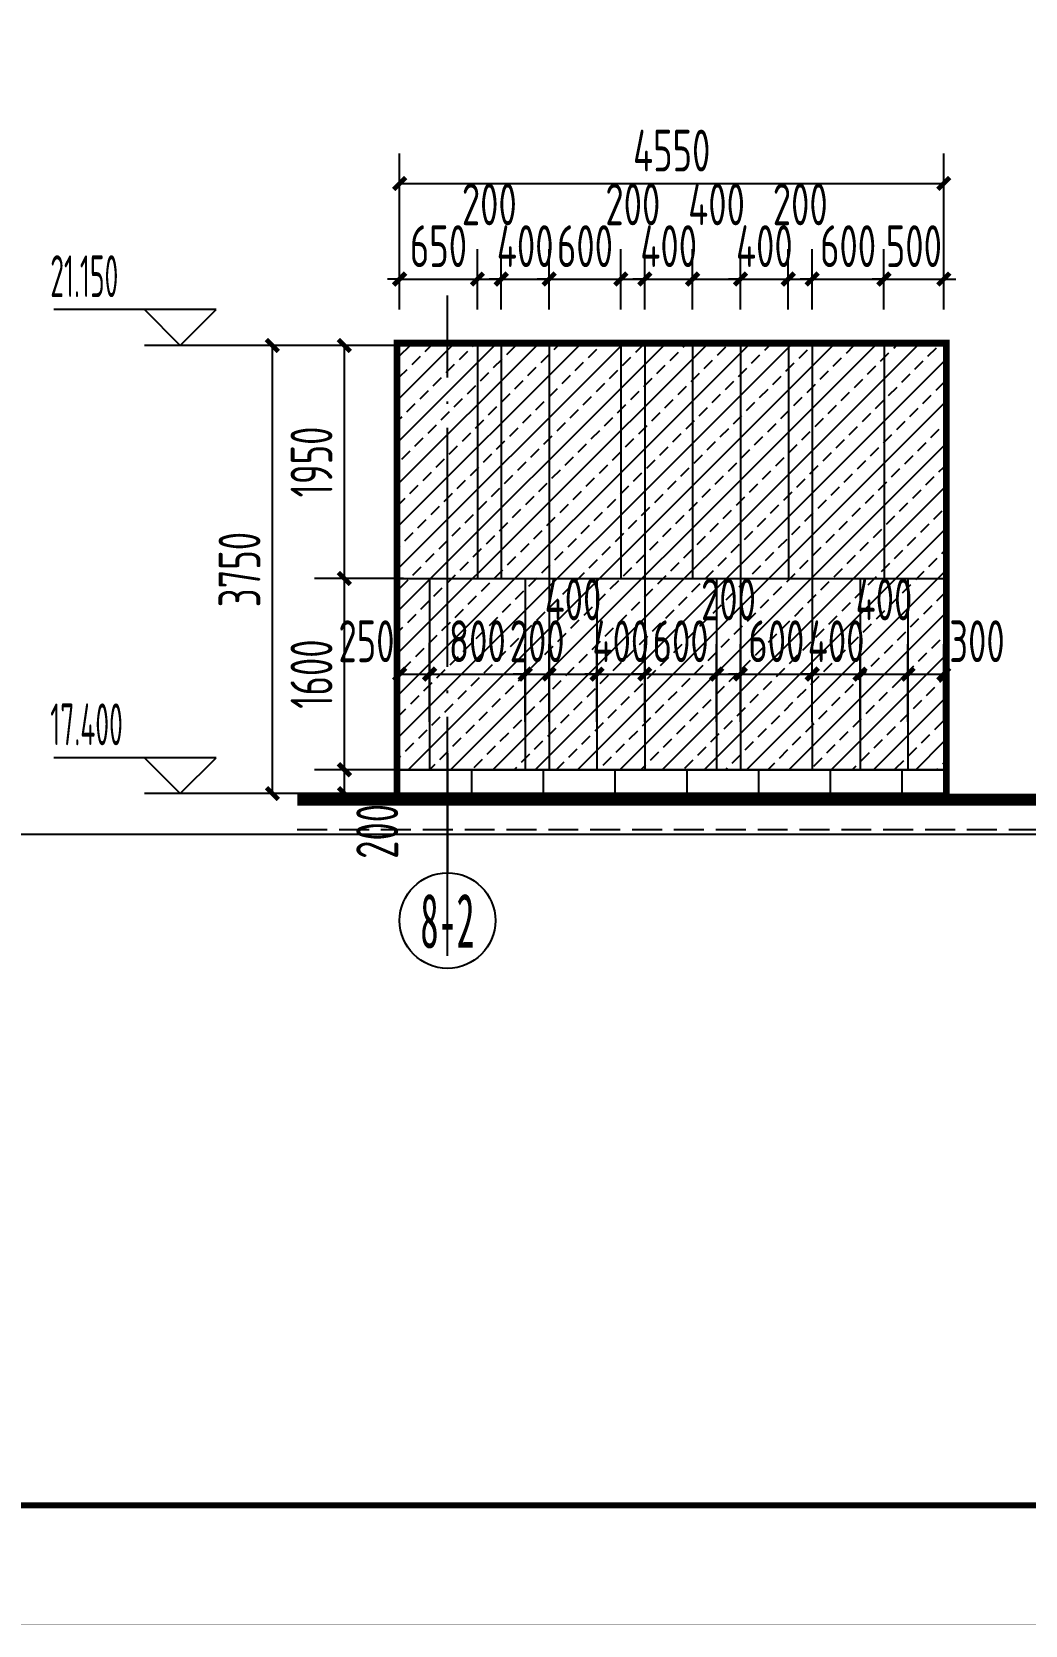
# Model space of a CAD drawing. Extents: x -863035 to 270371, y -8918 to 240488.
# Drawn here: x -255486 to -247181, y 23672 to 37004 of the extents above; entities that cross this region are included whole.
import ezdxf
from ezdxf.enums import TextEntityAlignment as Align

# ---------------------------------------------------------------- set-up
doc = ezdxf.new("R2010")
doc.units = 0
doc.header["$LTSCALE"] = 1000
doc.header["$MEASUREMENT"] = 0
for name, pattern in [('109-34 轴网$0$L1$0$$AUDIT_BAD_LTYPE1', [0]), ('DASH', [0.35, 0.25, -0.1]), ('DOTE', [2.42, 2, -0.2, 0.02, -0.2])]:
    doc.linetypes.add(name, pattern=pattern)
for name, color, linetype in [('01-标注_尺寸', 124, 'Continuous'), ('01-标注_标高', 200, 'Continuous'), ('01-标注_轴线坐标', 132, 'Continuous'), ('02-TEXT_标注', 130, 'Continuous'), ('02-TEXT_轴号', 7, 'Continuous'), ('05-填充_156', 156, 'Continuous'), ('A-C_窗', 140, 'Continuous'), ('A_AXIS-轴线', 36, 'Continuous'), ('AXIS_TEXT', 7, 'Continuous'), ('E-墙面分格', 146, 'Continuous'), ('E-立面轮廓', 241, 'Continuous')]:
    doc.layers.add(name, color=color, linetype=linetype)
doc.layers.add('04-不打印_辅助线', color=165, linetype='Continuous', plot=False)
doc.styles.add('_TCH_AXIS', font='STXIHEI.TTF')
doc.styles.add('_TCH_DIM', font='ROS1', dxfattribs={"width": 0.75, "bigfont": 'JD'})
doc.styles.add('_TCH_DIM_T3', font='ROS1', dxfattribs={"width": 0.75, "bigfont": 'JD'})
doc.styles.add('COMPLEX', font='COMPLEX')
doc.dimstyles.new('_TCH_ARCH&&100', dxfattribs={"dimtxt": 350, "dimasz": 100, "dimexe": 250, "dimexo": 300, "dimgap": 100, "dimtad": 1, "dimdec": 0, "dimzin": 0, "dimdsep": 46, "dimtxsty": '_TCH_DIM_T3', "dimblk": 'ARCHTICK', "dimcen": 0.09, "dimclrt": 7, "dimazin": 2, "dimtfac": 1, "dimtdec": 0, "dimtix": 1, "dimtmove": 2, "dimatfit": 3, "dimfxl": 0, "dimtolj": 1, "dimtzin": 0, "dimarcsym": 0})

# ---------------------------------------------------------------- blocks, each defined once
blk = doc.blocks.new('图框-A1+1-4')
for points, const_width in [([(0, 0), (1051, 0), (1051, 594), (0, 594)], 0.05), ([(976, 584), (25, 584), (25, 10), (976, 10)], 0.5)]:
    blk.add_lwpolyline(points, close=True, dxfattribs=dict(const_width=const_width))
blk = doc.blocks.new('_ArchTick')
at = {"color": 0, "linetype": 'ByBlock', "const_width": 0.4}
blk.add_lwpolyline([(-0.5, -0.5), (0.5, 0.5)], dxfattribs=at)
blk = doc.blocks.new('*D893')
at = {"layer": '01-标注_尺寸', "color": 0, "lineweight": -2, "transparency": 16777216}
for p, q in [((-252982, 34380), (-253725, 34380)), ((-253475, 30630), (-253475, 34380)), ((-252982, 30630), (-253725, 30630))]:
    blk.add_line(p, q, dxfattribs=at)
at = {"layer": 'Defpoints', "color": 0, "transparency": 16777216}
for p in [(-253475, 34380), (-252682, 34380), (-252682, 30630)]:
    blk.add_point(p, dxfattribs=at)
at = {"layer": '01-标注_尺寸', "color": 0, "lineweight": -2, "transparency": 16777216, "xscale": 100, "yscale": 100, "zscale": 100}
for p, rotation in [((-253475, 34380), 90), ((-253475, 30630), 270)]:
    blk.add_blockref('_ArchTick', p, dxfattribs=dict(at, rotation=rotation))
at = {"layer": '01-标注_尺寸', "color": 7, "transparency": 16777216, "insert": (-253750, 32505), "char_height": 350, "attachment_point": 5, "rotation": 90, "style": '_TCH_DIM_T3'}
blk.add_mtext('\\A1;3750', dxfattribs=at)
blk = doc.blocks.new('*D894')
at = {"layer": '01-标注_尺寸', "color": 0, "lineweight": -2, "transparency": 16777216}
for p, q in [((-252379, 30830), (-253123, 30830)), ((-252873, 30630), (-252873, 30830)), ((-252379, 30630), (-253123, 30630))]:
    blk.add_line(p, q, dxfattribs=at)
at = {"layer": 'Defpoints', "color": 0, "transparency": 16777216}
for p in [(-252873, 30830), (-252079, 30830), (-252079, 30630)]:
    blk.add_point(p, dxfattribs=at)
at = {"layer": '01-标注_尺寸', "color": 0, "lineweight": -2, "transparency": 16777216, "xscale": 100, "yscale": 100, "zscale": 100}
for p, rotation in [((-252873, 30830), 90), ((-252873, 30630), 270)]:
    blk.add_blockref('_ArchTick', p, dxfattribs=dict(at, rotation=rotation))
at = {"layer": '01-标注_尺寸', "color": 7, "transparency": 16777216, "insert": (-252598, 30314), "char_height": 350, "attachment_point": 5, "rotation": 90, "style": '_TCH_DIM_T3'}
blk.add_mtext('\\A1;200', dxfattribs=at)
blk = doc.blocks.new('*D895')
at = {"layer": '01-标注_尺寸', "color": 0, "lineweight": -2, "transparency": 16777216}
for p, q in [((-252379, 32430), (-253123, 32430)), ((-252873, 30830), (-252873, 32430)), ((-252379, 30830), (-253123, 30830))]:
    blk.add_line(p, q, dxfattribs=at)
at = {"layer": 'Defpoints', "color": 0, "transparency": 16777216}
for p in [(-252873, 32430), (-252079, 32430), (-252079, 30830)]:
    blk.add_point(p, dxfattribs=at)
at = {"layer": '01-标注_尺寸', "color": 0, "lineweight": -2, "transparency": 16777216, "xscale": 100, "yscale": 100, "zscale": 100}
for p, rotation in [((-252873, 32430), 90), ((-252873, 30830), 270)]:
    blk.add_blockref('_ArchTick', p, dxfattribs=dict(at, rotation=rotation))
at = {"layer": '01-标注_尺寸', "color": 7, "transparency": 16777216, "insert": (-253148, 31630), "char_height": 350, "attachment_point": 5, "rotation": 90, "style": '_TCH_DIM_T3'}
blk.add_mtext('\\A1;1600', dxfattribs=at)
blk = doc.blocks.new('*D896')
at = {"layer": '01-标注_尺寸', "color": 0, "lineweight": -2, "transparency": 16777216}
for p, q in [((-252379, 34380), (-253123, 34380)), ((-252873, 32430), (-252873, 34380)), ((-252379, 32430), (-253123, 32430))]:
    blk.add_line(p, q, dxfattribs=at)
at = {"layer": 'Defpoints', "color": 0, "transparency": 16777216}
for p in [(-252873, 34380), (-252079, 34380), (-252079, 32430)]:
    blk.add_point(p, dxfattribs=at)
at = {"layer": '01-标注_尺寸', "color": 0, "lineweight": -2, "transparency": 16777216, "xscale": 100, "yscale": 100, "zscale": 100}
for p, rotation in [((-252873, 34380), 90), ((-252873, 32430), 270)]:
    blk.add_blockref('_ArchTick', p, dxfattribs=dict(at, rotation=rotation))
at = {"layer": '01-标注_尺寸', "color": 7, "transparency": 16777216, "insert": (-253148, 33405), "char_height": 350, "attachment_point": 5, "rotation": 90, "style": '_TCH_DIM_T3'}
blk.add_mtext('\\A1;1950', dxfattribs=at)
blk = doc.blocks.new('*D905')
at = {"layer": '01-标注_尺寸', "color": 0, "lineweight": -2, "transparency": 16777216}
for p, q in [((-252411, 31230), (-252411, 31880)), ((-252161, 31230), (-252161, 31880)), ((-252411, 31630), (-252161, 31630))]:
    blk.add_line(p, q, dxfattribs=at)
at = {"layer": 'Defpoints', "color": 0, "transparency": 16777216}
for p in [(-252161, 31630), (-252411, 30930), (-252161, 30930)]:
    blk.add_point(p, dxfattribs=at)
at = {"layer": '01-标注_尺寸', "color": 0, "lineweight": -2, "transparency": 16777216, "xscale": 100, "yscale": 100, "zscale": 100, "rotation": 180}
blk.add_blockref('_ArchTick', (-252411, 31630), dxfattribs=at)
at = {"layer": '01-标注_尺寸', "color": 0, "lineweight": -2, "transparency": 16777216, "xscale": 100, "yscale": 100, "zscale": 100}
blk.add_blockref('_ArchTick', (-252161, 31630), dxfattribs=at)
at = {"layer": '01-标注_尺寸', "color": 7, "transparency": 16777216, "insert": (-252688, 31905), "char_height": 350, "attachment_point": 5, "style": '_TCH_DIM_T3'}
blk.add_mtext('\\A1;250', dxfattribs=at)
blk = doc.blocks.new('*D906')
at = {"layer": '01-标注_尺寸', "color": 0, "lineweight": -2, "transparency": 16777216}
for p, q in [((-252161, 31230), (-252161, 31880)), ((-251361, 31230), (-251361, 31880)), ((-252161, 31630), (-251361, 31630))]:
    blk.add_line(p, q, dxfattribs=at)
at = {"layer": 'Defpoints', "color": 0, "transparency": 16777216}
for p in [(-251361, 31630), (-252161, 30930), (-251361, 30930)]:
    blk.add_point(p, dxfattribs=at)
at = {"layer": '01-标注_尺寸', "color": 0, "lineweight": -2, "transparency": 16777216, "xscale": 100, "yscale": 100, "zscale": 100, "rotation": 180}
blk.add_blockref('_ArchTick', (-252161, 31630), dxfattribs=at)
at = {"layer": '01-标注_尺寸', "color": 0, "lineweight": -2, "transparency": 16777216, "xscale": 100, "yscale": 100, "zscale": 100}
blk.add_blockref('_ArchTick', (-251361, 31630), dxfattribs=at)
at = {"layer": '01-标注_尺寸', "color": 7, "transparency": 16777216, "insert": (-251761, 31905), "char_height": 350, "attachment_point": 5, "style": '_TCH_DIM_T3'}
blk.add_mtext('\\A1;800', dxfattribs=at)
blk = doc.blocks.new('*D907')
at = {"layer": '01-标注_尺寸', "color": 0, "lineweight": -2, "transparency": 16777216}
for p, q in [((-251361, 31230), (-251361, 31880)), ((-251161, 31230), (-251161, 31880)), ((-251361, 31630), (-251461, 31630)), ((-251361, 31630), (-251161, 31630)), ((-251161, 31630), (-251061, 31630))]:
    blk.add_line(p, q, dxfattribs=at)
at = {"layer": 'Defpoints', "color": 0, "transparency": 16777216}
for p in [(-251161, 31630), (-251361, 30930), (-251161, 30930)]:
    blk.add_point(p, dxfattribs=at)
at = {"layer": '01-标注_尺寸', "color": 0, "lineweight": -2, "transparency": 16777216, "xscale": 100, "yscale": 100, "zscale": 100}
blk.add_blockref('_ArchTick', (-251361, 31630), dxfattribs=at)
at = {"layer": '01-标注_尺寸', "color": 0, "lineweight": -2, "transparency": 16777216, "xscale": 100, "yscale": 100, "zscale": 100, "rotation": 180}
blk.add_blockref('_ArchTick', (-251161, 31630), dxfattribs=at)
at = {"layer": '01-标注_尺寸', "color": 7, "transparency": 16777216, "insert": (-251261, 31905), "char_height": 350, "attachment_point": 5, "style": '_TCH_DIM_T3'}
blk.add_mtext('\\A1;200', dxfattribs=at)
blk = doc.blocks.new('*D908')
at = {"layer": '01-标注_尺寸', "color": 0, "lineweight": -2, "transparency": 16777216}
for p, q in [((-251161, 31230), (-251161, 31880)), ((-250761, 31230), (-250761, 31880)), ((-251161, 31630), (-250761, 31630))]:
    blk.add_line(p, q, dxfattribs=at)
at = {"layer": 'Defpoints', "color": 0, "transparency": 16777216}
for p in [(-250761, 31630), (-251161, 30930), (-250761, 30930)]:
    blk.add_point(p, dxfattribs=at)
at = {"layer": '01-标注_尺寸', "color": 0, "lineweight": -2, "transparency": 16777216, "xscale": 100, "yscale": 100, "zscale": 100, "rotation": 180}
blk.add_blockref('_ArchTick', (-251161, 31630), dxfattribs=at)
at = {"layer": '01-标注_尺寸', "color": 0, "lineweight": -2, "transparency": 16777216, "xscale": 100, "yscale": 100, "zscale": 100}
blk.add_blockref('_ArchTick', (-250761, 31630), dxfattribs=at)
at = {"layer": '01-标注_尺寸', "color": 7, "transparency": 16777216, "insert": (-250961, 32255), "char_height": 350, "attachment_point": 5, "style": '_TCH_DIM_T3'}
blk.add_mtext('\\A1;400', dxfattribs=at)
blk = doc.blocks.new('*D909')
at = {"layer": '01-标注_尺寸', "color": 0, "lineweight": -2, "transparency": 16777216}
for p, q in [((-250761, 31230), (-250761, 31880)), ((-250361, 31230), (-250361, 31880)), ((-250761, 31630), (-250861, 31630)), ((-250761, 31630), (-250361, 31630)), ((-250361, 31630), (-250261, 31630))]:
    blk.add_line(p, q, dxfattribs=at)
at = {"layer": 'Defpoints', "color": 0, "transparency": 16777216}
for p in [(-250361, 31630), (-250761, 30930), (-250361, 30930)]:
    blk.add_point(p, dxfattribs=at)
at = {"layer": '01-标注_尺寸', "color": 0, "lineweight": -2, "transparency": 16777216, "xscale": 100, "yscale": 100, "zscale": 100}
blk.add_blockref('_ArchTick', (-250761, 31630), dxfattribs=at)
at = {"layer": '01-标注_尺寸', "color": 0, "lineweight": -2, "transparency": 16777216, "xscale": 100, "yscale": 100, "zscale": 100, "rotation": 180}
blk.add_blockref('_ArchTick', (-250361, 31630), dxfattribs=at)
at = {"layer": '01-标注_尺寸', "color": 7, "transparency": 16777216, "insert": (-250561, 31905), "char_height": 350, "attachment_point": 5, "style": '_TCH_DIM_T3'}
blk.add_mtext('\\A1;400', dxfattribs=at)
blk = doc.blocks.new('*D910')
at = {"layer": '01-标注_尺寸', "color": 0, "lineweight": -2, "transparency": 16777216}
for p, q in [((-250361, 31230), (-250361, 31880)), ((-249761, 31230), (-249761, 31880)), ((-250361, 31630), (-250461, 31630)), ((-250361, 31630), (-249761, 31630)), ((-249761, 31630), (-249661, 31630))]:
    blk.add_line(p, q, dxfattribs=at)
at = {"layer": 'Defpoints', "color": 0, "transparency": 16777216}
for p in [(-249761, 31630), (-250361, 30930), (-249761, 30930)]:
    blk.add_point(p, dxfattribs=at)
at = {"layer": '01-标注_尺寸', "color": 0, "lineweight": -2, "transparency": 16777216, "xscale": 100, "yscale": 100, "zscale": 100}
blk.add_blockref('_ArchTick', (-250361, 31630), dxfattribs=at)
at = {"layer": '01-标注_尺寸', "color": 0, "lineweight": -2, "transparency": 16777216, "xscale": 100, "yscale": 100, "zscale": 100, "rotation": 180}
blk.add_blockref('_ArchTick', (-249761, 31630), dxfattribs=at)
at = {"layer": '01-标注_尺寸', "color": 7, "transparency": 16777216, "insert": (-250061, 31905), "char_height": 350, "attachment_point": 5, "style": '_TCH_DIM_T3'}
blk.add_mtext('\\A1;600', dxfattribs=at)
blk = doc.blocks.new('*D911')
at = {"layer": '01-标注_尺寸', "color": 0, "lineweight": -2, "transparency": 16777216}
for p, q in [((-249761, 31230), (-249761, 31880)), ((-249561, 31230), (-249561, 31880)), ((-249761, 31630), (-249561, 31630))]:
    blk.add_line(p, q, dxfattribs=at)
at = {"layer": 'Defpoints', "color": 0, "transparency": 16777216}
for p in [(-249561, 31630), (-249761, 30930), (-249561, 30930)]:
    blk.add_point(p, dxfattribs=at)
at = {"layer": '01-标注_尺寸', "color": 0, "lineweight": -2, "transparency": 16777216, "xscale": 100, "yscale": 100, "zscale": 100, "rotation": 180}
blk.add_blockref('_ArchTick', (-249761, 31630), dxfattribs=at)
at = {"layer": '01-标注_尺寸', "color": 0, "lineweight": -2, "transparency": 16777216, "xscale": 100, "yscale": 100, "zscale": 100}
blk.add_blockref('_ArchTick', (-249561, 31630), dxfattribs=at)
at = {"layer": '01-标注_尺寸', "color": 7, "transparency": 16777216, "insert": (-249661, 32255), "char_height": 350, "attachment_point": 5, "style": '_TCH_DIM_T3'}
blk.add_mtext('\\A1;200', dxfattribs=at)
blk = doc.blocks.new('*D912')
at = {"layer": '01-标注_尺寸', "color": 0, "lineweight": -2, "transparency": 16777216}
for p, q in [((-249561, 31230), (-249561, 31880)), ((-248961, 31230), (-248961, 31880)), ((-249561, 31630), (-249661, 31630)), ((-249561, 31630), (-248961, 31630)), ((-248961, 31630), (-248861, 31630))]:
    blk.add_line(p, q, dxfattribs=at)
at = {"layer": 'Defpoints', "color": 0, "transparency": 16777216}
for p in [(-248961, 31630), (-249561, 30930), (-248961, 30930)]:
    blk.add_point(p, dxfattribs=at)
at = {"layer": '01-标注_尺寸', "color": 0, "lineweight": -2, "transparency": 16777216, "xscale": 100, "yscale": 100, "zscale": 100}
blk.add_blockref('_ArchTick', (-249561, 31630), dxfattribs=at)
at = {"layer": '01-标注_尺寸', "color": 0, "lineweight": -2, "transparency": 16777216, "xscale": 100, "yscale": 100, "zscale": 100, "rotation": 180}
blk.add_blockref('_ArchTick', (-248961, 31630), dxfattribs=at)
at = {"layer": '01-标注_尺寸', "color": 7, "transparency": 16777216, "insert": (-249261, 31905), "char_height": 350, "attachment_point": 5, "style": '_TCH_DIM_T3'}
blk.add_mtext('\\A1;600', dxfattribs=at)
blk = doc.blocks.new('*D913')
at = {"layer": '01-标注_尺寸', "color": 0, "lineweight": -2, "transparency": 16777216}
for p, q in [((-248961, 31230), (-248961, 31880)), ((-248561, 31230), (-248561, 31880)), ((-248961, 31630), (-249061, 31630)), ((-248961, 31630), (-248561, 31630)), ((-248561, 31630), (-248461, 31630))]:
    blk.add_line(p, q, dxfattribs=at)
at = {"layer": 'Defpoints', "color": 0, "transparency": 16777216}
for p in [(-248561, 31630), (-248961, 30930), (-248561, 30930)]:
    blk.add_point(p, dxfattribs=at)
at = {"layer": '01-标注_尺寸', "color": 0, "lineweight": -2, "transparency": 16777216, "xscale": 100, "yscale": 100, "zscale": 100}
blk.add_blockref('_ArchTick', (-248961, 31630), dxfattribs=at)
at = {"layer": '01-标注_尺寸', "color": 0, "lineweight": -2, "transparency": 16777216, "xscale": 100, "yscale": 100, "zscale": 100, "rotation": 180}
blk.add_blockref('_ArchTick', (-248561, 31630), dxfattribs=at)
at = {"layer": '01-标注_尺寸', "color": 7, "transparency": 16777216, "insert": (-248761, 31905), "char_height": 350, "attachment_point": 5, "style": '_TCH_DIM_T3'}
blk.add_mtext('\\A1;400', dxfattribs=at)
blk = doc.blocks.new('*D914')
at = {"layer": '01-标注_尺寸', "color": 0, "lineweight": -2, "transparency": 16777216}
for p, q in [((-248561, 31230), (-248561, 31880)), ((-248161, 31230), (-248161, 31880)), ((-248561, 31630), (-248161, 31630))]:
    blk.add_line(p, q, dxfattribs=at)
at = {"layer": 'Defpoints', "color": 0, "transparency": 16777216}
for p in [(-248161, 31630), (-248561, 30930), (-248161, 30930)]:
    blk.add_point(p, dxfattribs=at)
at = {"layer": '01-标注_尺寸', "color": 0, "lineweight": -2, "transparency": 16777216, "xscale": 100, "yscale": 100, "zscale": 100, "rotation": 180}
blk.add_blockref('_ArchTick', (-248561, 31630), dxfattribs=at)
at = {"layer": '01-标注_尺寸', "color": 0, "lineweight": -2, "transparency": 16777216, "xscale": 100, "yscale": 100, "zscale": 100}
blk.add_blockref('_ArchTick', (-248161, 31630), dxfattribs=at)
at = {"layer": '01-标注_尺寸', "color": 7, "transparency": 16777216, "insert": (-248361, 32255), "char_height": 350, "attachment_point": 5, "style": '_TCH_DIM_T3'}
blk.add_mtext('\\A1;400', dxfattribs=at)
blk = doc.blocks.new('*D915')
at = {"layer": '01-标注_尺寸', "color": 0, "lineweight": -2, "transparency": 16777216}
for p, q in [((-248161, 31230), (-248161, 31880)), ((-247861, 31230), (-247861, 31880)), ((-248161, 31630), (-247861, 31630))]:
    blk.add_line(p, q, dxfattribs=at)
at = {"layer": 'Defpoints', "color": 0, "transparency": 16777216}
for p in [(-247861, 31630), (-248161, 30930), (-247861, 30930)]:
    blk.add_point(p, dxfattribs=at)
at = {"layer": '01-标注_尺寸', "color": 0, "lineweight": -2, "transparency": 16777216, "xscale": 100, "yscale": 100, "zscale": 100, "rotation": 180}
blk.add_blockref('_ArchTick', (-248161, 31630), dxfattribs=at)
at = {"layer": '01-标注_尺寸', "color": 0, "lineweight": -2, "transparency": 16777216, "xscale": 100, "yscale": 100, "zscale": 100}
blk.add_blockref('_ArchTick', (-247861, 31630), dxfattribs=at)
at = {"layer": '01-标注_尺寸', "color": 7, "transparency": 16777216, "insert": (-247583, 31905), "char_height": 350, "attachment_point": 5, "style": '_TCH_DIM_T3'}
blk.add_mtext('\\A1;300', dxfattribs=at)
blk = doc.blocks.new('*D1027')
at = {"layer": '01-标注_尺寸', "color": 0, "lineweight": -2, "transparency": 16777216}
for p, q in [((-252411, 34980), (-252411, 35986)), ((-247861, 34980), (-247861, 35986)), ((-252411, 35736), (-247861, 35736))]:
    blk.add_line(p, q, dxfattribs=at)
at = {"layer": 'Defpoints', "color": 0, "transparency": 16777216}
for p in [(-247861, 35736), (-252411, 34680), (-247861, 34680)]:
    blk.add_point(p, dxfattribs=at)
at = {"layer": '01-标注_尺寸', "color": 0, "lineweight": -2, "transparency": 16777216, "xscale": 100, "yscale": 100, "zscale": 100, "rotation": 180}
blk.add_blockref('_ArchTick', (-252411, 35736), dxfattribs=at)
at = {"layer": '01-标注_尺寸', "color": 0, "lineweight": -2, "transparency": 16777216, "xscale": 100, "yscale": 100, "zscale": 100}
blk.add_blockref('_ArchTick', (-247861, 35736), dxfattribs=at)
at = {"layer": '01-标注_尺寸', "color": 7, "transparency": 16777216, "insert": (-250136, 36011), "char_height": 350, "attachment_point": 5, "style": '_TCH_DIM_T3'}
blk.add_mtext('\\A1;4550', dxfattribs=at)
blk = doc.blocks.new('*D1028')
at = {"layer": '01-标注_尺寸', "color": 0, "lineweight": -2, "transparency": 16777216}
for p, q in [((-252411, 34680), (-252411, 35186)), ((-251761, 34680), (-251761, 35186)), ((-252411, 34936), (-252511, 34936)), ((-252411, 34936), (-251761, 34936)), ((-251761, 34936), (-251661, 34936))]:
    blk.add_line(p, q, dxfattribs=at)
at = {"layer": 'Defpoints', "color": 0, "transparency": 16777216}
for p in [(-251761, 34936), (-252411, 34380), (-251761, 34380)]:
    blk.add_point(p, dxfattribs=at)
at = {"layer": '01-标注_尺寸', "color": 0, "lineweight": -2, "transparency": 16777216, "xscale": 100, "yscale": 100, "zscale": 100}
blk.add_blockref('_ArchTick', (-252411, 34936), dxfattribs=at)
at = {"layer": '01-标注_尺寸', "color": 0, "lineweight": -2, "transparency": 16777216, "xscale": 100, "yscale": 100, "zscale": 100, "rotation": 180}
blk.add_blockref('_ArchTick', (-251761, 34936), dxfattribs=at)
at = {"layer": '01-标注_尺寸', "color": 7, "transparency": 16777216, "insert": (-252086, 35211), "char_height": 350, "attachment_point": 5, "style": '_TCH_DIM_T3'}
blk.add_mtext('\\A1;650', dxfattribs=at)
blk = doc.blocks.new('*D1029')
at = {"layer": '01-标注_尺寸', "color": 0, "lineweight": -2, "transparency": 16777216}
for p, q in [((-251761, 34680), (-251761, 35186)), ((-251561, 34680), (-251561, 35186)), ((-251761, 34936), (-251561, 34936))]:
    blk.add_line(p, q, dxfattribs=at)
at = {"layer": 'Defpoints', "color": 0, "transparency": 16777216}
for p in [(-251561, 34936), (-251761, 34380), (-251561, 34380)]:
    blk.add_point(p, dxfattribs=at)
at = {"layer": '01-标注_尺寸', "color": 0, "lineweight": -2, "transparency": 16777216, "xscale": 100, "yscale": 100, "zscale": 100, "rotation": 180}
blk.add_blockref('_ArchTick', (-251761, 34936), dxfattribs=at)
at = {"layer": '01-标注_尺寸', "color": 0, "lineweight": -2, "transparency": 16777216, "xscale": 100, "yscale": 100, "zscale": 100}
blk.add_blockref('_ArchTick', (-251561, 34936), dxfattribs=at)
at = {"layer": '01-标注_尺寸', "color": 7, "transparency": 16777216, "insert": (-251661, 35561), "char_height": 350, "attachment_point": 5, "style": '_TCH_DIM_T3'}
blk.add_mtext('\\A1;200', dxfattribs=at)
blk = doc.blocks.new('*D1030')
at = {"layer": '01-标注_尺寸', "color": 0, "lineweight": -2, "transparency": 16777216}
for p, q in [((-251561, 34680), (-251561, 35186)), ((-251161, 34680), (-251161, 35186)), ((-251561, 34936), (-251661, 34936)), ((-251561, 34936), (-251161, 34936)), ((-251161, 34936), (-251061, 34936))]:
    blk.add_line(p, q, dxfattribs=at)
at = {"layer": 'Defpoints', "color": 0, "transparency": 16777216}
for p in [(-251161, 34936), (-251561, 34380), (-251161, 34380)]:
    blk.add_point(p, dxfattribs=at)
at = {"layer": '01-标注_尺寸', "color": 0, "lineweight": -2, "transparency": 16777216, "xscale": 100, "yscale": 100, "zscale": 100}
blk.add_blockref('_ArchTick', (-251561, 34936), dxfattribs=at)
at = {"layer": '01-标注_尺寸', "color": 0, "lineweight": -2, "transparency": 16777216, "xscale": 100, "yscale": 100, "zscale": 100, "rotation": 180}
blk.add_blockref('_ArchTick', (-251161, 34936), dxfattribs=at)
at = {"layer": '01-标注_尺寸', "color": 7, "transparency": 16777216, "insert": (-251361, 35211), "char_height": 350, "attachment_point": 5, "style": '_TCH_DIM_T3'}
blk.add_mtext('\\A1;400', dxfattribs=at)
blk = doc.blocks.new('*D1031')
at = {"layer": '01-标注_尺寸', "color": 0, "lineweight": -2, "transparency": 16777216}
for p, q in [((-251161, 34680), (-251161, 35186)), ((-250561, 34680), (-250561, 35186)), ((-251161, 34936), (-251261, 34936)), ((-251161, 34936), (-250561, 34936)), ((-250561, 34936), (-250461, 34936))]:
    blk.add_line(p, q, dxfattribs=at)
at = {"layer": 'Defpoints', "color": 0, "transparency": 16777216}
for p in [(-250561, 34936), (-251161, 34380), (-250561, 34380)]:
    blk.add_point(p, dxfattribs=at)
at = {"layer": '01-标注_尺寸', "color": 0, "lineweight": -2, "transparency": 16777216, "xscale": 100, "yscale": 100, "zscale": 100}
blk.add_blockref('_ArchTick', (-251161, 34936), dxfattribs=at)
at = {"layer": '01-标注_尺寸', "color": 0, "lineweight": -2, "transparency": 16777216, "xscale": 100, "yscale": 100, "zscale": 100, "rotation": 180}
blk.add_blockref('_ArchTick', (-250561, 34936), dxfattribs=at)
at = {"layer": '01-标注_尺寸', "color": 7, "transparency": 16777216, "insert": (-250861, 35211), "char_height": 350, "attachment_point": 5, "style": '_TCH_DIM_T3'}
blk.add_mtext('\\A1;600', dxfattribs=at)
blk = doc.blocks.new('*D1032')
at = {"layer": '01-标注_尺寸', "color": 0, "lineweight": -2, "transparency": 16777216}
for p, q in [((-250561, 34680), (-250561, 35186)), ((-250361, 34680), (-250361, 35186)), ((-250561, 34936), (-250361, 34936))]:
    blk.add_line(p, q, dxfattribs=at)
at = {"layer": 'Defpoints', "color": 0, "transparency": 16777216}
for p in [(-250361, 34936), (-250561, 34380), (-250361, 34380)]:
    blk.add_point(p, dxfattribs=at)
at = {"layer": '01-标注_尺寸', "color": 0, "lineweight": -2, "transparency": 16777216, "xscale": 100, "yscale": 100, "zscale": 100, "rotation": 180}
blk.add_blockref('_ArchTick', (-250561, 34936), dxfattribs=at)
at = {"layer": '01-标注_尺寸', "color": 0, "lineweight": -2, "transparency": 16777216, "xscale": 100, "yscale": 100, "zscale": 100}
blk.add_blockref('_ArchTick', (-250361, 34936), dxfattribs=at)
at = {"layer": '01-标注_尺寸', "color": 7, "transparency": 16777216, "insert": (-250461, 35561), "char_height": 350, "attachment_point": 5, "style": '_TCH_DIM_T3'}
blk.add_mtext('\\A1;200', dxfattribs=at)
blk = doc.blocks.new('*D1033')
at = {"layer": '01-标注_尺寸', "color": 0, "lineweight": -2, "transparency": 16777216}
for p, q in [((-250361, 34680), (-250361, 35186)), ((-249961, 34680), (-249961, 35186)), ((-250361, 34936), (-250461, 34936)), ((-250361, 34936), (-249961, 34936)), ((-249961, 34936), (-249861, 34936))]:
    blk.add_line(p, q, dxfattribs=at)
at = {"layer": 'Defpoints', "color": 0, "transparency": 16777216}
for p in [(-249961, 34936), (-250361, 34380), (-249961, 34380)]:
    blk.add_point(p, dxfattribs=at)
at = {"layer": '01-标注_尺寸', "color": 0, "lineweight": -2, "transparency": 16777216, "xscale": 100, "yscale": 100, "zscale": 100}
blk.add_blockref('_ArchTick', (-250361, 34936), dxfattribs=at)
at = {"layer": '01-标注_尺寸', "color": 0, "lineweight": -2, "transparency": 16777216, "xscale": 100, "yscale": 100, "zscale": 100, "rotation": 180}
blk.add_blockref('_ArchTick', (-249961, 34936), dxfattribs=at)
at = {"layer": '01-标注_尺寸', "color": 7, "transparency": 16777216, "insert": (-250161, 35211), "char_height": 350, "attachment_point": 5, "style": '_TCH_DIM_T3'}
blk.add_mtext('\\A1;400', dxfattribs=at)
blk = doc.blocks.new('*D1034')
at = {"layer": '01-标注_尺寸', "color": 0, "lineweight": -2, "transparency": 16777216}
for p, q in [((-249961, 34680), (-249961, 35186)), ((-249561, 34680), (-249561, 35186)), ((-249961, 34936), (-249561, 34936))]:
    blk.add_line(p, q, dxfattribs=at)
at = {"layer": 'Defpoints', "color": 0, "transparency": 16777216}
for p in [(-249561, 34936), (-249961, 34380), (-249561, 34380)]:
    blk.add_point(p, dxfattribs=at)
at = {"layer": '01-标注_尺寸', "color": 0, "lineweight": -2, "transparency": 16777216, "xscale": 100, "yscale": 100, "zscale": 100, "rotation": 180}
blk.add_blockref('_ArchTick', (-249961, 34936), dxfattribs=at)
at = {"layer": '01-标注_尺寸', "color": 0, "lineweight": -2, "transparency": 16777216, "xscale": 100, "yscale": 100, "zscale": 100}
blk.add_blockref('_ArchTick', (-249561, 34936), dxfattribs=at)
at = {"layer": '01-标注_尺寸', "color": 7, "transparency": 16777216, "insert": (-249761, 35561), "char_height": 350, "attachment_point": 5, "style": '_TCH_DIM_T3'}
blk.add_mtext('\\A1;400', dxfattribs=at)
blk = doc.blocks.new('*D1035')
at = {"layer": '01-标注_尺寸', "color": 0, "lineweight": -2, "transparency": 16777216}
for p, q in [((-249561, 34680), (-249561, 35186)), ((-249161, 34680), (-249161, 35186)), ((-249561, 34936), (-249661, 34936)), ((-249561, 34936), (-249161, 34936)), ((-249161, 34936), (-249061, 34936))]:
    blk.add_line(p, q, dxfattribs=at)
at = {"layer": 'Defpoints', "color": 0, "transparency": 16777216}
for p in [(-249161, 34936), (-249561, 34380), (-249161, 34380)]:
    blk.add_point(p, dxfattribs=at)
at = {"layer": '01-标注_尺寸', "color": 0, "lineweight": -2, "transparency": 16777216, "xscale": 100, "yscale": 100, "zscale": 100}
blk.add_blockref('_ArchTick', (-249561, 34936), dxfattribs=at)
at = {"layer": '01-标注_尺寸', "color": 0, "lineweight": -2, "transparency": 16777216, "xscale": 100, "yscale": 100, "zscale": 100, "rotation": 180}
blk.add_blockref('_ArchTick', (-249161, 34936), dxfattribs=at)
at = {"layer": '01-标注_尺寸', "color": 7, "transparency": 16777216, "insert": (-249361, 35211), "char_height": 350, "attachment_point": 5, "style": '_TCH_DIM_T3'}
blk.add_mtext('\\A1;400', dxfattribs=at)
blk = doc.blocks.new('*D1036')
at = {"layer": '01-标注_尺寸', "color": 0, "lineweight": -2, "transparency": 16777216}
for p, q in [((-249161, 34680), (-249161, 35186)), ((-248961, 34680), (-248961, 35186)), ((-249161, 34936), (-248961, 34936))]:
    blk.add_line(p, q, dxfattribs=at)
at = {"layer": 'Defpoints', "color": 0, "transparency": 16777216}
for p in [(-248961, 34936), (-249161, 34380), (-248961, 34380)]:
    blk.add_point(p, dxfattribs=at)
at = {"layer": '01-标注_尺寸', "color": 0, "lineweight": -2, "transparency": 16777216, "xscale": 100, "yscale": 100, "zscale": 100, "rotation": 180}
blk.add_blockref('_ArchTick', (-249161, 34936), dxfattribs=at)
at = {"layer": '01-标注_尺寸', "color": 0, "lineweight": -2, "transparency": 16777216, "xscale": 100, "yscale": 100, "zscale": 100}
blk.add_blockref('_ArchTick', (-248961, 34936), dxfattribs=at)
at = {"layer": '01-标注_尺寸', "color": 7, "transparency": 16777216, "insert": (-249061, 35561), "char_height": 350, "attachment_point": 5, "style": '_TCH_DIM_T3'}
blk.add_mtext('\\A1;200', dxfattribs=at)
blk = doc.blocks.new('*D1037')
at = {"layer": '01-标注_尺寸', "color": 0, "lineweight": -2, "transparency": 16777216}
for p, q in [((-248961, 34680), (-248961, 35186)), ((-248361, 34680), (-248361, 35186)), ((-248961, 34936), (-249061, 34936)), ((-248961, 34936), (-248361, 34936)), ((-248361, 34936), (-248261, 34936))]:
    blk.add_line(p, q, dxfattribs=at)
at = {"layer": 'Defpoints', "color": 0, "transparency": 16777216}
for p in [(-248361, 34936), (-248961, 34380), (-248361, 34380)]:
    blk.add_point(p, dxfattribs=at)
at = {"layer": '01-标注_尺寸', "color": 0, "lineweight": -2, "transparency": 16777216, "xscale": 100, "yscale": 100, "zscale": 100}
blk.add_blockref('_ArchTick', (-248961, 34936), dxfattribs=at)
at = {"layer": '01-标注_尺寸', "color": 0, "lineweight": -2, "transparency": 16777216, "xscale": 100, "yscale": 100, "zscale": 100, "rotation": 180}
blk.add_blockref('_ArchTick', (-248361, 34936), dxfattribs=at)
at = {"layer": '01-标注_尺寸', "color": 7, "transparency": 16777216, "insert": (-248661, 35211), "char_height": 350, "attachment_point": 5, "style": '_TCH_DIM_T3'}
blk.add_mtext('\\A1;600', dxfattribs=at)
blk = doc.blocks.new('*D1038')
at = {"layer": '01-标注_尺寸', "color": 0, "lineweight": -2, "transparency": 16777216}
for p, q in [((-248361, 34680), (-248361, 35186)), ((-247861, 34680), (-247861, 35186)), ((-248361, 34936), (-248461, 34936)), ((-248361, 34936), (-247861, 34936)), ((-247861, 34936), (-247761, 34936))]:
    blk.add_line(p, q, dxfattribs=at)
at = {"layer": 'Defpoints', "color": 0, "transparency": 16777216}
for p in [(-247861, 34936), (-248361, 34380), (-247861, 34380)]:
    blk.add_point(p, dxfattribs=at)
at = {"layer": '01-标注_尺寸', "color": 0, "lineweight": -2, "transparency": 16777216, "xscale": 100, "yscale": 100, "zscale": 100}
blk.add_blockref('_ArchTick', (-248361, 34936), dxfattribs=at)
at = {"layer": '01-标注_尺寸', "color": 0, "lineweight": -2, "transparency": 16777216, "xscale": 100, "yscale": 100, "zscale": 100, "rotation": 180}
blk.add_blockref('_ArchTick', (-247861, 34936), dxfattribs=at)
at = {"layer": '01-标注_尺寸', "color": 7, "transparency": 16777216, "insert": (-248111, 35211), "char_height": 350, "attachment_point": 5, "style": '_TCH_DIM_T3'}
blk.add_mtext('\\A1;500', dxfattribs=at)
blk = doc.blocks.new('_AXISO')
blk.add_circle((0, 0), 0.5)
at = {"layer": 'AXIS_TEXT', "style": 'COMPLEX', "width": 1.041667}
blk.add_attdef('A', text='', height=0.56, dxfattribs=at).set_placement((-0.25, -0.28), (0.25, -0.28), align=Align.FIT)

msp = doc.modelspace()

# ---------------------------------------------------------------- hatches: boundary and pattern name
at = {"layer": '05-填充_156'}
h = msp.add_hatch(dxfattribs=at)
h.set_pattern_fill('天然石材', color=256, scale=50)
h.set_pattern_definition([(45, (-507726.38, 190513.55), (-176.77677, 176.77677), []), (45, (-507639.45, 190423.8), (-176.77677, 176.77677), [98.68425, -56.391])])
h.paths.add_polyline_path([(-247860.6, 30829.8), (-252410.6, 30829.8), (-252410.6, 34379.8), (-247860.6, 34379.8)])

# ---------------------------------------------------------------- linework, layer by layer
at = {"layer": '01-标注_标高'}
for p, q in [((-253945.6, 34679.8), (-255302.2, 34679.8)), ((-254245.6, 34379.8), (-254545.6, 34679.8)), ((-254245.6, 34379.8), (-253945.6, 34679.8)), ((-253525.3, 34379.8), (-254545.6, 34379.8)), ((-253945.6, 30929.8), (-255302.2, 30929.8)), ((-254245.6, 30629.8), (-254545.6, 30929.8)), ((-254245.6, 30629.8), (-253945.6, 30929.8)), ((-253525.3, 30629.8), (-254545.6, 30629.8))]:
    msp.add_line(p, q, dxfattribs=at)
at = {"layer": '01-标注_轴线坐标'}
msp.add_line((-252010.6, 30967.8), (-252010.6, 29967.8), dxfattribs=at)
at = {"layer": '04-不打印_辅助线'}
msp.add_lwpolyline([(-230015.6, 82074.5), (-255645.6, 82074.5), (-255645.6, 30291.9), (-230015.6, 30291.9)], close=True, dxfattribs=at)
at = {"layer": 'A-C_窗', "linetype": '109-34 轴网$0$L1$0$$AUDIT_BAD_LTYPE1'}
msp.add_line((-250810.6, 30829.8), (-247860.6, 30829.8), dxfattribs=at)
at = {"layer": 'A-C_窗', "linetype": 'DASH'}
msp.add_line((-253266.7, 30329.8), (-234541.6, 30329.8), dxfattribs=at)
at = {"layer": 'A-C_窗'}
for points in [[(-247860.6, 30829.8), (-252410.6, 30829.8), (-252410.6, 34379.8), (-247860.6, 34379.8)], [(-252410.6, 30829.8), (-247860.6, 30829.8), (-247860.6, 30629.8), (-252410.6, 30629.8)]]:
    msp.add_lwpolyline(points, close=True, dxfattribs=at)
at = {"layer": 'A_AXIS-轴线', "linetype": 'DOTE'}
msp.add_lwpolyline([(-252010.6, 29271.9), (-252010.6, 34797.6)], dxfattribs=at)
at = {"layer": 'E-墙面分格'}
for p, q in [((-251760.6, 34379.8), (-251760.6, 32429.8)), ((-251560.6, 34379.8), (-251560.6, 32429.8)), ((-251160.6, 34379.8), (-251160.6, 32429.8)), ((-250560.6, 34379.8), (-250560.6, 32429.8)), ((-250360.6, 34379.8), (-250360.6, 32429.8)), ((-249960.6, 34379.8), (-249960.6, 32429.8)), ((-249560.6, 34379.8), (-249560.6, 32429.8)), ((-249160.6, 34379.8), (-249160.6, 32429.8)), ((-248960.6, 34379.8), (-248960.6, 32429.8)), ((-248360.6, 34379.8), (-248360.6, 32429.8)), ((-252410.6, 32429.8), (-247860.6, 32429.8)), ((-252160.6, 32429.8), (-252160.6, 30829.8)), ((-251360.6, 32429.8), (-251360.6, 30829.8)), ((-251160.6, 32429.8), (-251160.6, 30829.8)), ((-250760.6, 32429.8), (-250760.6, 30829.8)), ((-250360.6, 32429.8), (-250360.6, 30829.8)), ((-249760.6, 32429.8), (-249760.6, 30829.8)), ((-249560.6, 32429.8), (-249560.6, 30829.8)), ((-248960.6, 32429.8), (-248960.6, 31829.8)), ((-248560.6, 32429.8), (-248560.6, 30829.8)), ((-248160.6, 32429.8), (-248160.6, 30829.8)), ((-248960.6, 31229.8), (-248960.6, 30829.8)), ((-251810.6, 30829.8), (-251810.6, 30629.8)), ((-251210.6, 30829.8), (-251210.6, 30629.8)), ((-250610.6, 30829.8), (-250610.6, 30629.8)), ((-250010.6, 30829.8), (-250010.6, 30629.8)), ((-249410.6, 30829.8), (-249410.6, 30629.8)), ((-248810.6, 30829.8), (-248810.6, 30629.8)), ((-248210.6, 30829.8), (-248210.6, 30629.8))]:
    msp.add_line(p, q, dxfattribs=at)
at = {"layer": 'E-立面轮廓', "const_width": 50}
msp.add_lwpolyline([(-252435.6, 34404.8), (-247835.6, 34404.8), (-247835.6, 30604.8), (-252435.6, 30604.8)], close=True, dxfattribs=at)
at = {"layer": 'E-立面轮廓', "const_width": 100}
msp.add_lwpolyline([(-253266.7, 30579.8), (-234541.6, 30579.8)], dxfattribs=at)

# ---------------------------------------------------------------- block references
at = {"xscale": 100, "yscale": 100, "zscale": 100}
msp.add_blockref('图框-A1+1-4', (-314916, 23674.5), dxfattribs=at)
at = {"layer": '01-标注_轴线坐标'}
ref = msp.add_blockref('_AXISO', (-252010.6, 29567.8), dxfattribs=dict(at, xscale=800, yscale=800, zscale=800))
ref.add_attrib('A', '8-2', dxfattribs={"layer": '02-TEXT_轴号', "height": 452.55, "style": '_TCH_AXIS', "width": 0.51875}).set_placement((-252236.9, 29341.5), (-251784.4, 29341.5), align=Align.FIT)

# ---------------------------------------------------------------- texts
at = {"layer": '02-TEXT_标注', "style": '_TCH_DIM', "width": 0.5625}
for s, p in [('21.150', (-255332.2, 34784.8)), ('17.400', (-255332.2, 31034.8))]:
    msp.add_text(s, height=350, dxfattribs=at).set_placement(p)

# ---------------------------------------------------------------- dimensions: what is measured, and where the dimension line sits
at = {"layer": '01-标注_尺寸'}
for p1, p2, distance, picture, middle in [((-252410.6, 34679.8), (-247860.6, 34679.8), 1056.1, '*D1027', (-250135.6, 36010.9)), ((-252410.6, 34379.8), (-251760.6, 34379.8), 556.1, '*D1028', (-252085.6, 35210.9)), ((-251560.6, 34379.8), (-251160.6, 34379.8), 556.1, '*D1030', (-251360.6, 35210.9)), ((-251160.6, 34379.8), (-250560.6, 34379.8), 556.1, '*D1031', (-250860.6, 35210.9)), ((-250360.6, 34379.8), (-249960.6, 34379.8), 556.1, '*D1033', (-250160.6, 35210.9)), ((-249560.6, 34379.8), (-249160.6, 34379.8), 556.1, '*D1035', (-249360.6, 35210.9)), ((-248960.6, 34379.8), (-248360.6, 34379.8), 556.1, '*D1037', (-248660.6, 35210.9)), ((-248360.6, 34379.8), (-247860.6, 34379.8), 556.1, '*D1038', (-248110.6, 35210.9)), ((-252681.6, 30629.8), (-252681.6, 34379.8), 793.4, '*D893', (-253750, 32504.8)), ((-252079.2, 32429.8), (-252079.2, 34379.8), 793.4, '*D896', (-253147.7, 33404.8)), ((-252079.2, 30829.8), (-252079.2, 32429.8), 793.4, '*D895', (-253147.7, 31629.8)), ((-252160.6, 30929.8), (-251360.6, 30929.8), 700, '*D906', (-251760.6, 31904.8)), ((-251360.6, 30929.8), (-251160.6, 30929.8), 700, '*D907', (-251260.6, 31904.8)), ((-250760.6, 30929.8), (-250360.6, 30929.8), 700, '*D909', (-250560.6, 31904.8)), ((-250360.6, 30929.8), (-249760.6, 30929.8), 700, '*D910', (-250060.6, 31904.8)), ((-249560.6, 30929.8), (-248960.6, 30929.8), 700, '*D912', (-249260.6, 31904.8)), ((-248960.6, 30929.8), (-248560.6, 30929.8), 700, '*D913', (-248760.6, 31904.8))]:
    dim = msp.add_aligned_dim(p1=p1, p2=p2, distance=distance, dimstyle='_TCH_ARCH&&100', dxfattribs=at)
    dim.commit()
    dim.dimension.update_dxf_attribs({"geometry": picture, "text_midpoint": middle})
for base, p1, p2, angle, picture, middle in [((-251560.6, 34935.9), (-251760.6, 34379.8), (-251560.6, 34379.8), 0, '*D1029', (-251660.6, 35560.9)), ((-250360.6, 34935.9), (-250560.6, 34379.8), (-250360.6, 34379.8), 0, '*D1032', (-250460.6, 35560.9)), ((-249560.6, 34935.9), (-249960.6, 34379.8), (-249560.6, 34379.8), 0, '*D1034', (-249760.6, 35560.9)), ((-248960.6, 34935.9), (-249160.6, 34379.8), (-248960.6, 34379.8), 0, '*D1036', (-249060.6, 35560.9)), ((-250760.6, 31629.8), (-251160.6, 30929.8), (-250760.6, 30929.8), 360, '*D908', (-250960.6, 32254.8)), ((-249560.6, 31629.8), (-249760.6, 30929.8), (-249560.6, 30929.8), 360, '*D911', (-249660.6, 32254.8)), ((-248160.6, 31629.8), (-248560.6, 30929.8), (-248160.6, 30929.8), 360, '*D914', (-248360.6, 32254.8)), ((-252160.6, 31629.8), (-252410.6, 30929.8), (-252160.6, 30929.8), 360, '*D905', (-252687.8, 31904.8)), ((-247860.6, 31629.8), (-248160.6, 30929.8), (-247860.6, 30929.8), 360, '*D915', (-247583.4, 31904.8)), ((-252872.7, 30829.8), (-252079.2, 30629.8), (-252079.2, 30829.8), 90, '*D894', (-252597.7, 30313.8))]:
    dim = msp.add_linear_dim(base=base, p1=p1, p2=p2, angle=angle, dimstyle='_TCH_ARCH&&100', dxfattribs=at)
    dim.commit()
    dim.dimension.update_dxf_attribs({"geometry": picture, "text_midpoint": middle, "dimtype": 161})

doc.saveas('drawing.dxf')
